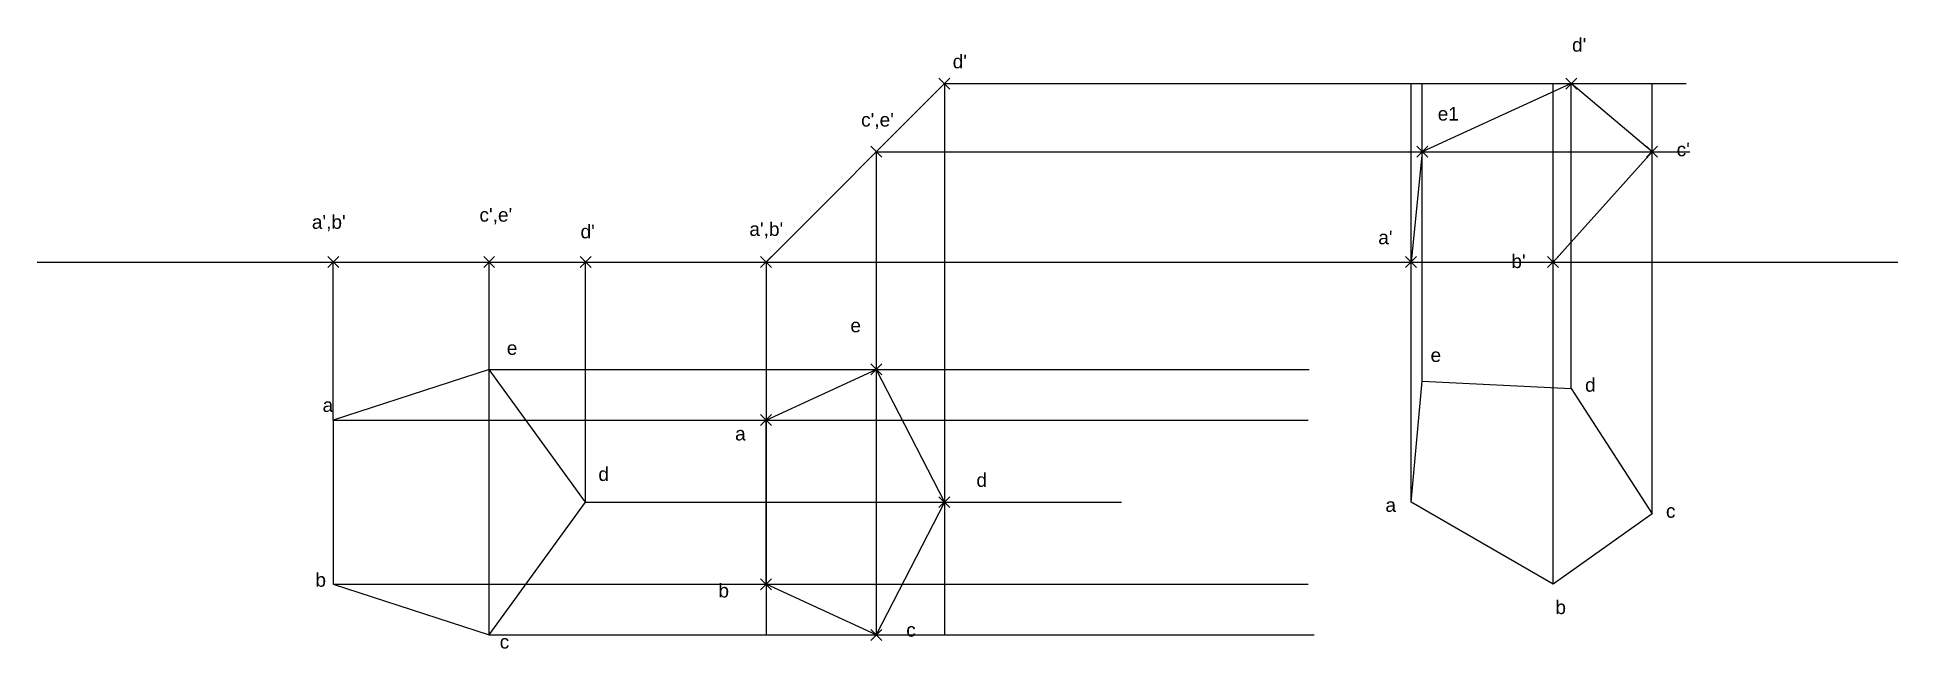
# Model space of a CAD drawing. Header units: millimetres. Extents: x 23 to 364, y 55 to 167.
import ezdxf

# ---------------------------------------------------------------- set-up
doc = ezdxf.new("R2010")
doc.units = ezdxf.units.MM
doc.header["$PDMODE"] = 3
doc.styles.get("Standard").update_dxf_attribs({"font": 'arial.ttf'})

msp = doc.modelspace()

# ---------------------------------------------------------------- linework, layer by layer
at = {"color": 40, "true_color": 0xf8d731}
for p, q in [((156.42, 125.94), (189.06, 158.58)), ((189.06, 158.58), (324.78, 158.58)), ((274.44, 82.05), (274.44, 158.58)), ((276.5, 104.16), (276.5, 158.58)), ((300.42, 67.05), (300.42, 158.58)), ((303.75, 102.83), (303.75, 158.58)), ((318.54, 79.89), (318.54, 158.58)), ((176.59, 146.11), (325.43, 146.11)), ((77.24, 97.05), (77.24, 125.94)), ((77.24, 125.94), (123.4, 125.94)), ((105.77, 57.78), (105.77, 125.94)), ((123.4, 82.05), (123.4, 125.94)), ((105.77, 106.33), (255.82, 106.33)), ((77.24, 97.05), (255.61, 97.05)), ((77.24, 67.05), (255.61, 67.05)), ((105.77, 57.78), (256.69, 57.78))]:
    msp.add_line(p, q, dxfattribs=at)
for p, q in [((189.06, 158.58), (189.06, 57.78)), ((176.59, 146.11), (176.59, 57.78)), ((23.07, 125.94), (363.5, 125.94)), ((156.42, 125.94), (156.42, 57.78)), ((123.4, 82.05), (221.46, 82.05)), ((318.54, 79.89), (318.54, 79.89)), ((176.59, 57.78), (176.59, 57.78))]:
    msp.add_line(p, q)
at = {"color": 1}
for p, q in [((303.75, 158.58), (276.5, 146.11)), ((318.54, 146.11), (303.75, 158.58)), ((276.5, 146.11), (274.44, 125.94)), ((300.42, 125.94), (318.54, 146.11)), ((274.44, 125.94), (300.42, 125.94)), ((156.42, 97.05), (176.59, 106.33)), ((176.59, 106.33), (189.06, 82.05)), ((274.44, 82.05), (276.5, 104.16)), ((276.5, 104.16), (303.75, 102.83)), ((303.75, 102.83), (318.54, 79.89)), ((156.42, 67.05), (156.42, 97.05)), ((189.06, 82.05), (176.59, 57.78)), ((300.42, 67.05), (274.44, 82.05)), ((318.54, 79.89), (300.42, 67.05)), ((176.59, 57.78), (156.42, 67.05))]:
    msp.add_line(p, q, dxfattribs=at)
msp.add_lwpolyline([(77.24, 97.05), (77.24, 67.05), (105.77, 57.78), (123.4, 82.05), (105.77, 106.33)], close=True)
at = {"color": 40, "true_color": 0xf8d731}
for p in [(189.06, 158.58), (303.75, 158.58), (176.59, 146.11), (276.5, 146.11), (318.54, 146.11), (77.24, 125.94), (105.77, 125.94), (123.4, 125.94), (156.42, 125.94), (274.44, 125.94), (300.42, 125.94)]:
    msp.add_point(p, dxfattribs=at)
for p in [(176.59, 106.33), (156.42, 97.05), (189.06, 82.05), (156.42, 67.05), (176.59, 57.78)]:
    msp.add_point(p)

# ---------------------------------------------------------------- texts
at = {"color": 1}
for s, p in [("d'", (303.9, 164.41)), ('e1', (279.32, 151.81)), ("c'", (323.04, 145.28)), ("a'", (268.44, 129.2)), ("b'", (292.8, 124.85))]:
    msp.add_text(s, height=2.5, dxfattribs=at).set_placement(p)
for s, p in [("d'", (190.57, 161.37)), ("c',e'", (173.82, 150.72)), ("a',b'", (73.32, 132.02)), ("c',e'", (103.99, 133.33)), ("d'", (122.48, 130.28)), ("a',b'", (153.37, 130.72)), ('e', (171.86, 113.11)), ('e', (108.99, 108.98)), ('a', (75.28, 98.54)), ('a', (150.76, 93.33)), ('d', (125.74, 85.94)), ('d', (194.92, 84.85)), ('b', (73.97, 66.59)), ('b', (147.71, 64.63)), ('c', (182.08, 57.46)), ('c', (107.69, 55.28))]:
    msp.add_text(s, height=2.5).set_placement(p)
at = {"color": 40, "true_color": 0xf8d731}
for s, p in [('e', (278.01, 107.68)), ('d', (306.29, 102.24)), ('a', (269.75, 80.28)), ('c', (321.08, 79.2)), ('b', (300.85, 61.59))]:
    msp.add_text(s, height=2.5, dxfattribs=at).set_placement(p)

doc.saveas('drawing.dxf')
